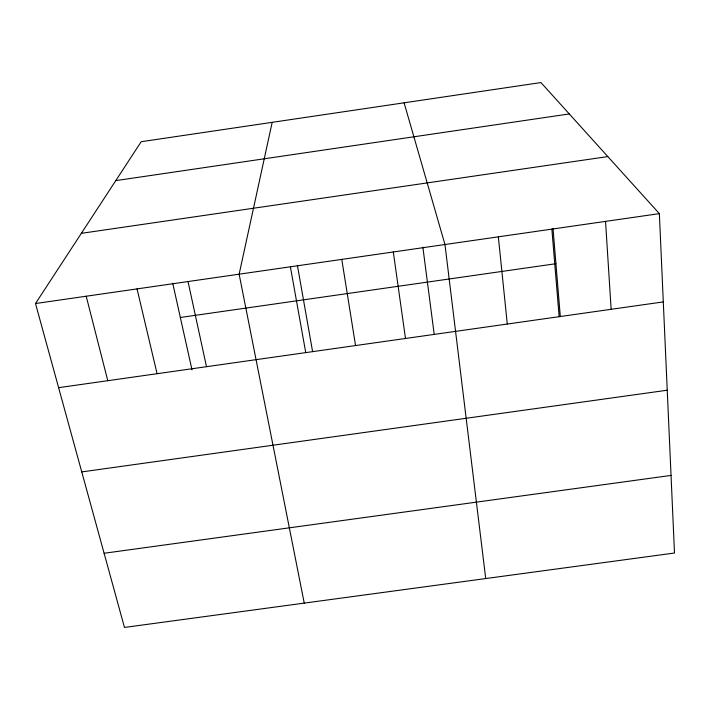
<?xml version="1.0" encoding="UTF-8"?>
<svg xmlns="http://www.w3.org/2000/svg" width="710" height="710" viewBox="0 0 710 710"><rect width="100%" height="100%" fill="white"/><g stroke="black" fill="none" stroke-linecap="round" stroke-linejoin="round"><path stroke-width="1.06" d="M272.187 122.333L239.137 274.193L304.244 603.109M35.5 303.534L141.184 141.716L540.94 82.564L659.359 213.63L674.5 553.019L124.472 627.436L35.5 303.534L659.359 213.63M115.774 180.624L569.287 113.937M81.348 233.333L607.813 156.582M180.34 317.485L555.93 263.703M58.611 387.669L663.3 301.91M81.748 471.91L667.24 390.216M104.104 553.267L671.039 475.416M404.088 102.817L444.966 244.524L485.72 578.561M86.203 296.23L107.787 380.702M137.048 288.899L157.079 373.708M172.716 283.237L192.002 369.848M188.026 281.559L206.504 366.697M290.39 266.8L305.744 352.621M297.383 265.274L312.604 351.627M341.776 259.398L355.55 345.557M393.305 251.97L405.49 338.475M422.867 247.186L434.218 334.508M498.34 236.829L507.286 324.035M553.01 228.425L560.314 316.624M551.865 229.117L559.152 316.687M605.532 221.387L611.15 309.311"/></g></svg>
